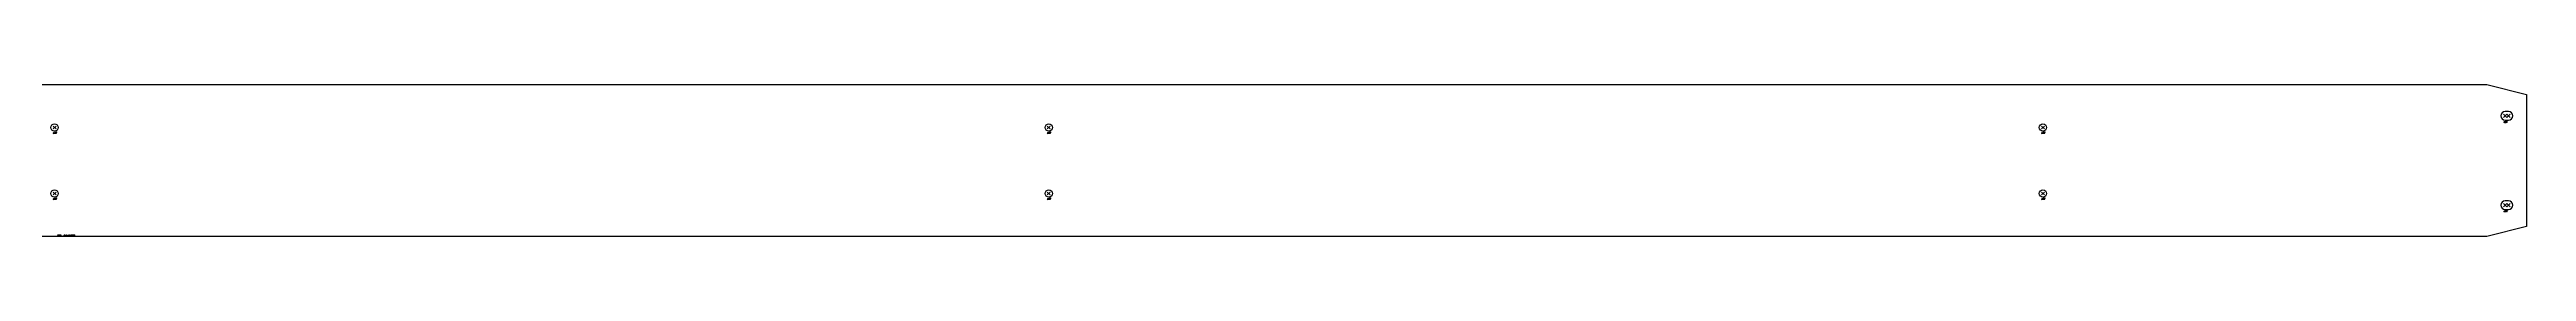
# Model space of a CAD drawing. Extents: x 0 to 14918, y -230 to 230.
# Drawn here: x 7444 to 14918, y -230 to 230 of the extents above; entities that cross this region are included whole.
import ezdxf

# ---------------------------------------------------------------- set-up
doc = ezdxf.new("R2010")
doc.units = 0
doc.header["$LTSCALE"] = 10
for name, color, linetype in [('BEZ_SCHRAUBEN', 7, 'CONTINUOUS'), ('SCHRAUBEN', 7, 'CONTINUOUS'), ('TEILE', 7, 'CONTINUOUS'), ('UNTERSCHRIFT', 7, 'CONTINUOUS')]:
    doc.layers.add(name, color=color, linetype=linetype)
doc.styles.get("Standard").update_dxf_attribs({"font": 'ROMANS'})

msp = doc.modelspace()

# ---------------------------------------------------------------- linework, layer by layer
at = {"layer": 'SCHRAUBEN', "color": 6}
for p, q in [((7463.365234, 104.399933), (7454.56543, 95.599937)), ((7454.56543, 104.399933), (7463.365234, 95.599937)), ((10463.365234, 104.399933), (10454.566406, 95.599937)), ((10454.566406, 104.399933), (10463.365234, 95.599937)), ((13463.365234, 104.399933), (13454.566406, 95.599937)), ((13454.566406, 104.399933), (13463.365234, 95.599937)), ((14859.171875, 140.200012), (14848.771484, 129.799988)), ((14848.771484, 140.200012), (14859.171875, 129.799988)), ((14869.171875, 140.200012), (14858.771484, 129.799988)), ((14858.771484, 140.200012), (14869.171875, 129.799988)), ((7463.365234, -95.600067), (7454.56543, -104.400063)), ((7454.56543, -95.600067), (7463.365234, -104.400063)), ((10463.365234, -95.600067), (10454.566406, -104.400063)), ((10454.566406, -95.600067), (10463.365234, -104.400063)), ((13463.365234, -95.600067), (13454.566406, -104.400063)), ((13454.566406, -95.600067), (13463.365234, -104.400063)), ((14859.171875, -129.800003), (14848.771484, -140.200012)), ((14848.771484, -129.800003), (14859.171875, -140.200012)), ((14869.171875, -129.800003), (14858.771484, -140.200012)), ((14858.771484, -129.800003), (14869.171875, -140.200012))]:
    msp.add_line(p, q, dxfattribs=at)
at = {"layer": 'SCHRAUBEN', "color": 4}
for p, q in [((14863.972656, 148), (14853.972656, 148)), ((14853.972656, 122), (14863.972656, 122)), ((14863.972656, -122.000008), (14853.972656, -122.000008)), ((14853.972656, -148.000015), (14863.972656, -148.000015))]:
    msp.add_line(p, q, dxfattribs=at)
for centre in [(7458.965332, 99.999931), (10458.96582, 99.999931), (13458.96582, 99.999931), (7458.965332, -100.000069), (10458.96582, -100.000069), (13458.96582, -100.000069)]:
    msp.add_circle(centre, 11, dxfattribs=at)
for centre, radius, start, end in [((14853.972656, 135), 13, 450, 270), ((14863.972656, 135), 13, 270, 450), ((14853.972656, -135.000015), 13.000008, 450, 270), ((14863.972656, -135.000015), 13, 270, 450)]:
    msp.add_arc(centre, radius, start, end, dxfattribs=at)
at = {"layer": 'TEILE', "color": 2}
for p, q in [((119.993668, 230), (14797.933594, 230)), ((14797.933594, 230), (14917.935547, 200.001663)), ((14917.935547, 200.001663), (14917.935547, -199.999084)), ((14917.935547, -199.999084), (14797.938477, -230)), ((14797.938477, -230), (119.999016, -230))]:
    msp.add_line(p, q, dxfattribs=at)

# ---------------------------------------------------------------- texts
at = {"layer": 'BEZ_SCHRAUBEN', "color": 2, "oblique": 15, "width": 0.8}
for s, p in [(' ø22', (7450.966309, 81.499931)), (' ø22', (10450.96582, 81.499931)), (' ø22', (13450.96582, 81.499931)), (' ø26', (14845.97168, 114.5)), (' ø22', (7450.966309, -118.500069)), (' ø22', (10450.96582, -118.500069)), (' ø22', (13450.96582, -118.500069)), (' ø26', (14845.97168, -155.5))]:
    msp.add_text(s, height=5, dxfattribs=at).set_placement(p)
at = {"layer": 'UNTERSCHRIFT', "color": 2, "oblique": 15, "width": 0.8}
for s, p in [('10316', (7466.768555, -228)), ('  , Profi l PL460*20', (7479.768555, -228))]:
    msp.add_text(s, height=3.25, dxfattribs=at).set_placement(p)

doc.saveas('drawing.dxf')
